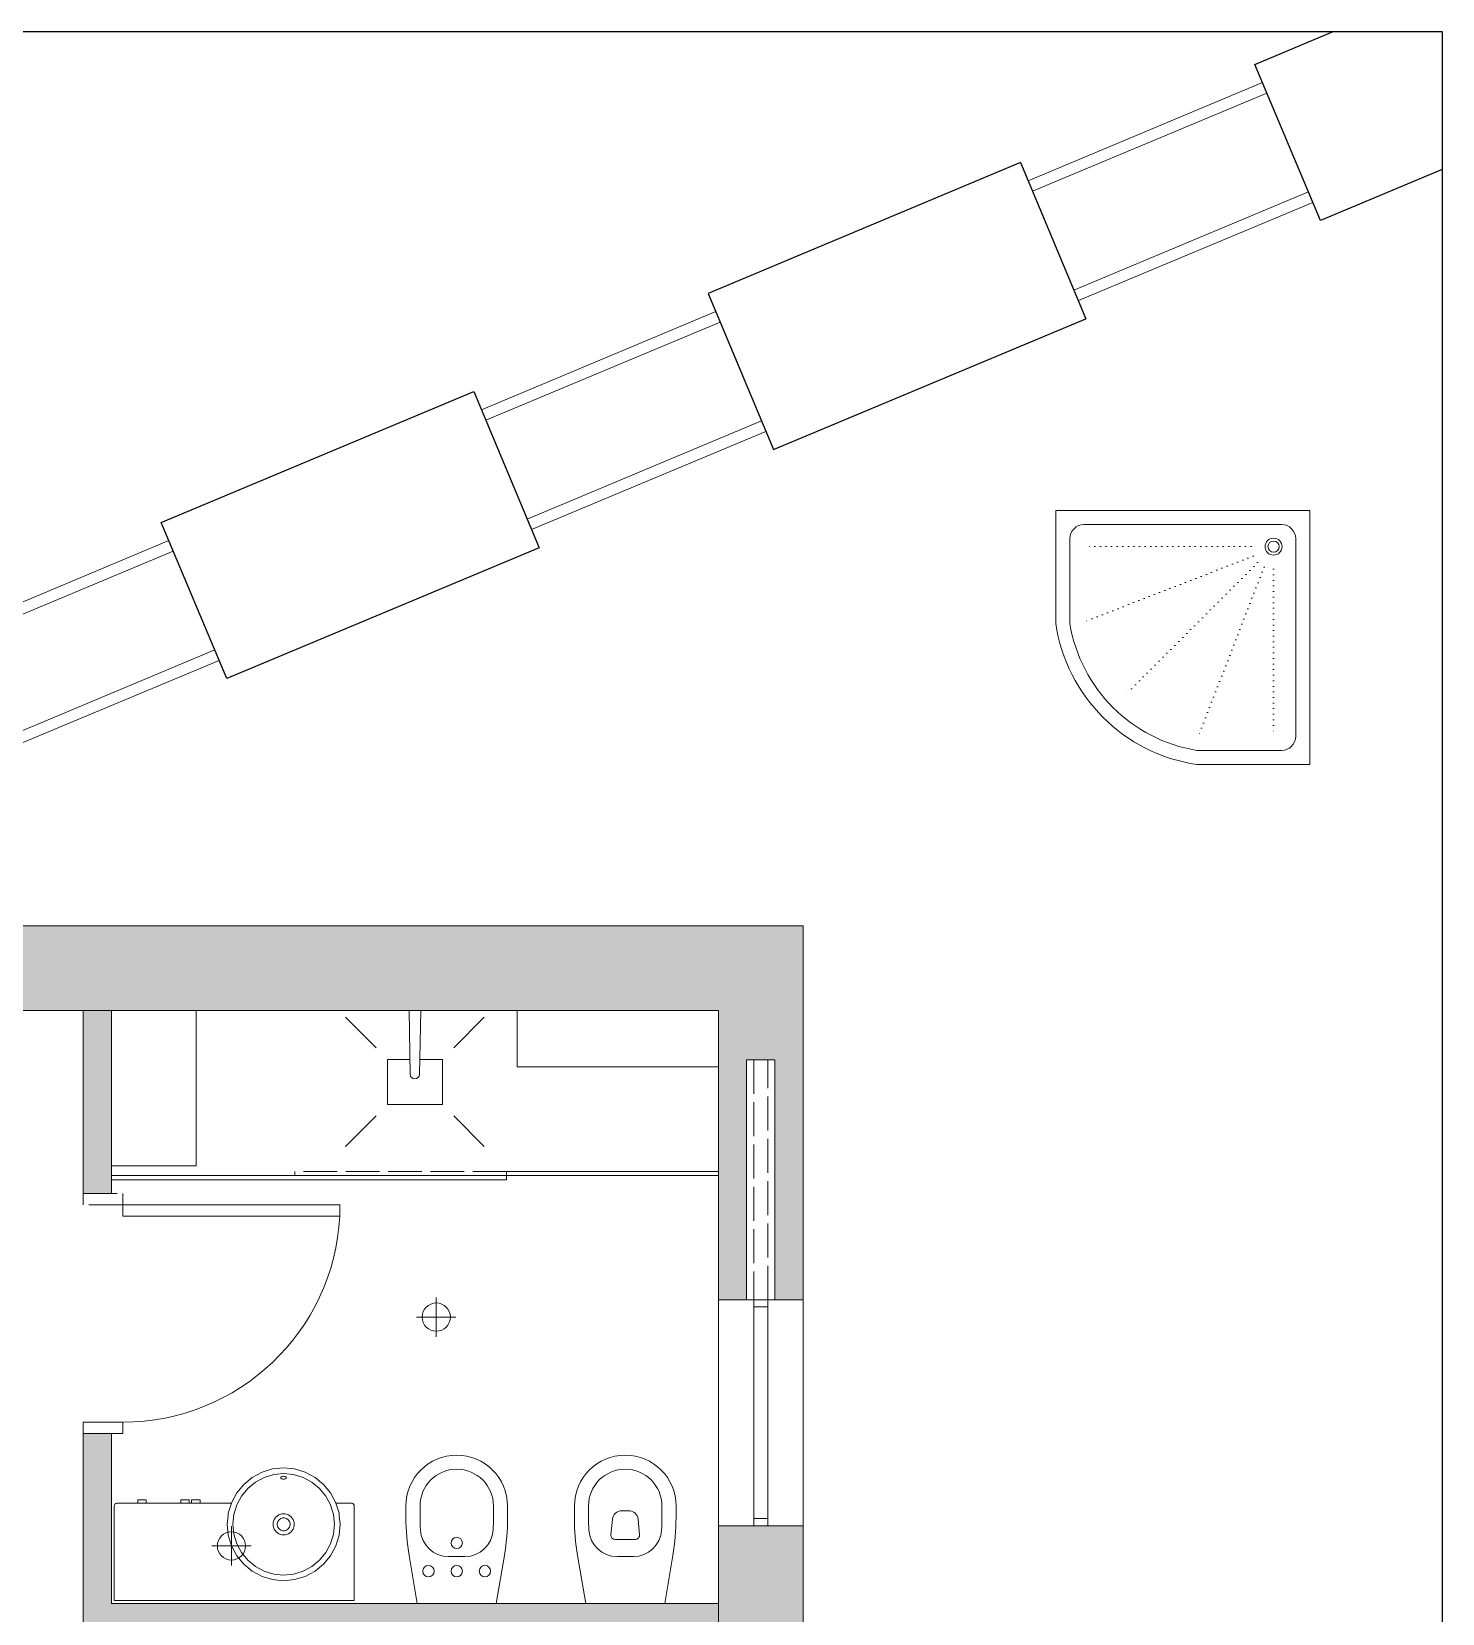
# Model space of a CAD drawing. Header units: millimetres. Extents: x 2261 to 4261, y 903 to 3498.
# Drawn here: x 3762 to 4261, y 2665 to 3225 of the extents above; entities that cross this region are included whole.
import ezdxf

# ---------------------------------------------------------------- set-up
doc = ezdxf.new("R2010")
doc.units = ezdxf.units.MM
for name, pattern in [('ACAD_ISO02W100', [15, 12, -3]), ('ACAD_ISO03W100', [30, 12, -18]), ('DOT2', [0.125, 0, -0.125])]:
    doc.linetypes.add(name, pattern=pattern)
for name, color, linetype, lineweight in [('A-DOOR-FULL', 4, 'Continuous', 18), ('A-FURN', 9, 'Continuous', 13), ('MURO', 1, 'Continuous', 25), ('PROIEZIONI', 145, 'Continuous', 13), ('PROIEZIONI_finissime_fine lines', 251, 'Continuous', 5), ('vetro', 140, 'Continuous', 15), ('Wall', 7, 'Continuous', 20)]:
    doc.layers.add(name, color=color, linetype=linetype, lineweight=lineweight)

# ---------------------------------------------------------------- blocks, each defined once
blk = doc.blocks.new('luce')
at = {"layer": 'PROIEZIONI'}
for q in [(4127.26, 2661.44), (4120.26, 2654.44), (4127.26, 2647.44), (4134.26, 2654.44)]:
    blk.add_line((4127.26, 2654.44), q, dxfattribs=at)
blk.add_circle((4127.26, 2654.44), 5, dxfattribs=at)

msp = doc.modelspace()

# ---------------------------------------------------------------- hatches: boundary and pattern name
at = {"layer": 'Wall'}
h = msp.add_hatch(color=9, dxfattribs=at)
h.dxf.hatch_style = 1
h.paths.add_polyline_path([(4034.87, 2908.53), (3603.59, 2908.53), (3551.28, 2886.63), (3553.98, 2880.17), (3550.07, 2878.53), (4004.87, 2878.53), (4004.87, 2776.03), (4014.87, 2776.03), (4014.87, 2861.03), (4024.87, 2861.03), (4024.87, 2776.03), (4034.87, 2776.03)])
h.paths.add_polyline_path([(3789.87, 2878.53), (3779.87, 2878.53), (3779.87, 2813.7), (3789.87, 2813.7)], flags=16)
h.paths.add_polyline_path([(3789.87, 2728.7), (3779.87, 2728.7), (3779.87, 2658.53), (4004.87, 2658.53), (4004.87, 2668.53), (3789.87, 2668.53)])
h.paths.add_polyline_path([(4034.87, 2696.03), (4004.87, 2696.03), (4004.87, 2513.53), (4012.37, 2513.53), (4012.37, 2633.53), (4027.37, 2633.53), (4027.37, 2513.53), (4034.87, 2513.53)])

# ---------------------------------------------------------------- linework, layer by layer
for p, q in [((2261.31, 3225.2), (4261.31, 3225.2)), ((4261.31, 3225.2), (4261.33, 1218.83))]:
    msp.add_line(p, q)
at = {"layer": 'A-DOOR-FULL'}
for p, q in [((3779.87, 2813.7), (3779.87, 2809.7)), ((3793.87, 2809.7), (3870.87, 2809.7)), ((3793.87, 2805.7), (3870.87, 2805.7)), ((3793.87, 2732.7), (3779.87, 2732.7)), ((3779.87, 2732.7), (3779.87, 2728.7)), ((3779.87, 2728.7), (3793.87, 2728.7)), ((3793.87, 2728.7), (3793.87, 2732.7))]:
    msp.add_line(p, q, dxfattribs=at)
at = {"layer": 'A-DOOR-FULL', "linetype": 'ACAD_ISO03W100'}
for p, q in [((3793.87, 2809.7), (3793.87, 2805.7)), ((3870.76, 2805.7), (3870.76, 2809.7))]:
    msp.add_line(p, q, dxfattribs=at)
msp.add_lwpolyline([(3779.87, 2813.7), (3793.87, 2813.7), (3793.87, 2809.7), (3779.87, 2809.7)], dxfattribs=at)
at = {"layer": 'A-DOOR-FULL', "ltscale": 0.25}
msp.add_arc((3793.87, 2809.7), 77, 270, 357.0223, dxfattribs=at)
at = {"layer": 'A-FURN'}
for p, q in [((4124.38, 3015.62), (4124.38, 3055.62)), ((4124.38, 3055.62), (4214.38, 3055.62)), ((4214.38, 2965.62), (4214.38, 3055.62)), ((4204.38, 3050.62), (4134.38, 3050.62)), ((4129.38, 3045.62), (4129.38, 3015.62)), ((4209.38, 2975.62), (4209.38, 3045.62)), ((4214.38, 2969.76), (4214.38, 2985.62)), ((4174.38, 2970.62), (4204.38, 2970.62)), ((4174.38, 2965.62), (4214.38, 2965.62)), ((3883.6, 2865.24), (3872.82, 2876.2)), ((3895.31, 2878.53), (3895.69, 2855.9)), ((3899.42, 2878.53), (3899.03, 2855.9)), ((3911.12, 2865.24), (3921.91, 2876.2)), ((3933.57, 2878.53), (3933.57, 2858.53)), ((3895.6, 2861.18), (3887.6, 2861.18)), ((3887.6, 2861.18), (3887.6, 2845.18)), ((3899.12, 2861.18), (3907.12, 2861.18)), ((3907.12, 2861.18), (3907.12, 2845.18)), ((3933.57, 2858.53), (4004.87, 2858.53)), ((3883.6, 2841.16), (3872.82, 2830.35)), ((3887.6, 2845.18), (3907.12, 2845.18)), ((3911.12, 2841.16), (3921.91, 2830.35)), ((3840.87, 2711.5), (3838.14, 2709.26)), ((3843.98, 2713.16), (3840.87, 2711.5)), ((3847.35, 2714.19), (3843.98, 2713.16)), ((3850.87, 2714.53), (3847.35, 2714.19)), ((3849.87, 2713.03), (3849.91, 2713.18)), ((3849.87, 2713.03), (3849.91, 2712.89)), ((3849.91, 2713.18), (3850.01, 2713.29)), ((3849.91, 2712.89), (3850.01, 2712.77)), ((3850.01, 2713.29), (3850.16, 2713.39)), ((3850.01, 2712.77), (3850.16, 2712.68)), ((3850.16, 2713.39), (3850.34, 2713.46)), ((3850.16, 2712.68), (3850.34, 2712.61)), ((3850.34, 2713.46), (3850.55, 2713.51)), ((3850.34, 2712.61), (3850.55, 2712.56)), ((3850.55, 2713.51), (3850.87, 2713.53)), ((3850.55, 2712.56), (3850.87, 2712.53)), ((3854.38, 2714.19), (3850.87, 2714.53)), ((3851.18, 2713.51), (3850.87, 2713.53)), ((3851.18, 2712.56), (3850.87, 2712.53)), ((3851.4, 2713.46), (3851.18, 2713.51)), ((3851.4, 2712.61), (3851.18, 2712.56)), ((3851.57, 2713.39), (3851.4, 2713.46)), ((3851.57, 2712.68), (3851.4, 2712.61)), ((3851.72, 2713.29), (3851.57, 2713.39)), ((3851.72, 2712.77), (3851.57, 2712.68)), ((3851.82, 2713.18), (3851.72, 2713.29)), ((3851.82, 2712.89), (3851.72, 2712.77)), ((3851.87, 2713.03), (3851.82, 2713.18)), ((3851.87, 2713.03), (3851.82, 2712.89)), ((3857.75, 2713.16), (3854.38, 2714.19)), ((3860.87, 2711.5), (3857.75, 2713.16)), ((3863.59, 2709.26), (3860.87, 2711.5)), ((3835.9, 2706.53), (3834.24, 2703.42)), ((3838.14, 2709.26), (3835.9, 2706.53)), ((3865.83, 2706.53), (3863.59, 2709.26)), ((3867.5, 2703.42), (3865.83, 2706.53)), ((3790.87, 2669.53), (3790.87, 2702.83)), ((3799.22, 2704.03), (3802.22, 2704.03)), ((3814.41, 2704.03), (3817.41, 2704.03)), ((3818.26, 2704.03), (3821.26, 2704.03)), ((3831.16, 2699.53), (3831.25, 2700.43)), ((3832.34, 2704.03), (3831.25, 2700.43)), ((3834.24, 2703.42), (3833.21, 2700.04)), ((3850.28, 2700.24), (3849.16, 2699.87)), ((3851.45, 2700.24), (3850.28, 2700.24)), ((3852.57, 2699.87), (3851.45, 2700.24)), ((3868.52, 2700.04), (3867.5, 2703.42)), ((3869.39, 2704.03), (3870.48, 2700.43)), ((3870.48, 2700.43), (3870.57, 2699.53)), ((3831.16, 2699.53), (3830.87, 2696.53)), ((3830.87, 2696.53), (3831.25, 2692.63)), ((3831.16, 2699.53), (3831.16, 2699.53)), ((3833.21, 2700.04), (3832.87, 2696.53)), ((3832.87, 2696.53), (3833.21, 2693.02)), ((3847.52, 2698.24), (3847.16, 2697.12)), ((3847.16, 2697.12), (3847.16, 2695.95)), ((3847.16, 2695.95), (3847.52, 2694.83)), ((3848.21, 2699.18), (3847.52, 2698.24)), ((3847.52, 2694.83), (3848.21, 2693.88)), ((3849.16, 2699.87), (3848.21, 2699.18)), ((3848.82, 2697.58), (3848.59, 2696.89)), ((3848.59, 2696.89), (3848.59, 2696.17)), ((3848.59, 2696.17), (3848.82, 2695.49)), ((3849.24, 2698.16), (3848.82, 2697.58)), ((3848.82, 2695.49), (3849.24, 2694.91)), ((3849.82, 2698.58), (3849.24, 2698.16)), ((3849.24, 2694.91), (3849.82, 2694.48)), ((3850.51, 2698.8), (3849.82, 2698.58)), ((3851.23, 2698.8), (3850.51, 2698.8)), ((3851.91, 2698.58), (3851.23, 2698.8)), ((3852.49, 2698.16), (3851.91, 2698.58)), ((3851.91, 2694.48), (3852.49, 2694.91)), ((3852.91, 2697.58), (3852.49, 2698.16)), ((3852.49, 2694.91), (3852.91, 2695.49)), ((3853.52, 2699.18), (3852.57, 2699.87)), ((3853.14, 2696.89), (3852.91, 2697.58)), ((3852.91, 2695.49), (3853.14, 2696.17)), ((3853.14, 2696.17), (3853.14, 2696.89)), ((3854.21, 2698.24), (3853.52, 2699.18)), ((3853.52, 2693.88), (3854.21, 2694.83)), ((3854.57, 2697.12), (3854.21, 2698.24)), ((3854.21, 2694.83), (3854.57, 2695.95)), ((3854.57, 2695.95), (3854.57, 2697.12)), ((3868.87, 2696.53), (3868.52, 2700.04)), ((3868.52, 2693.02), (3868.87, 2696.53)), ((3870.48, 2692.63), (3870.87, 2696.53)), ((3870.87, 2696.53), (3870.57, 2699.53)), ((3831.25, 2692.63), (3832.39, 2688.88)), ((3833.21, 2693.02), (3834.24, 2689.64)), ((3834.24, 2689.64), (3835.9, 2686.53)), ((3848.21, 2693.88), (3849.16, 2693.19)), ((3849.16, 2693.19), (3850.28, 2692.83)), ((3849.82, 2694.48), (3850.51, 2694.26)), ((3850.28, 2692.83), (3851.45, 2692.83)), ((3850.51, 2694.26), (3851.23, 2694.26)), ((3851.23, 2694.26), (3851.91, 2694.48)), ((3851.45, 2692.83), (3852.57, 2693.19)), ((3852.57, 2693.19), (3853.52, 2693.88)), ((3865.83, 2686.53), (3867.5, 2689.64)), ((3867.5, 2689.64), (3868.52, 2693.02)), ((3869.34, 2688.88), (3870.48, 2692.63)), ((3832.39, 2688.88), (3834.24, 2685.42)), ((3834.24, 2685.42), (3836.72, 2682.39)), ((3835.9, 2686.53), (3838.14, 2683.8)), ((3838.14, 2683.8), (3840.87, 2681.57)), ((3860.87, 2681.57), (3863.59, 2683.8)), ((3863.59, 2683.8), (3865.83, 2686.53)), ((3865.01, 2682.39), (3867.49, 2685.42)), ((3867.49, 2685.42), (3869.34, 2688.88)), ((3836.72, 2682.39), (3839.75, 2679.9)), ((3839.75, 2679.9), (3843.21, 2678.06)), ((3840.87, 2681.57), (3843.98, 2679.9)), ((3843.21, 2678.06), (3846.96, 2676.92)), ((3843.98, 2679.9), (3847.35, 2678.88)), ((3847.35, 2678.88), (3850.87, 2678.53)), ((3850.87, 2678.53), (3854.38, 2678.88)), ((3854.38, 2678.88), (3857.75, 2679.9)), ((3854.77, 2676.92), (3858.52, 2678.06)), ((3857.75, 2679.9), (3860.87, 2681.57)), ((3858.52, 2678.06), (3861.98, 2679.9)), ((3861.98, 2679.9), (3865.01, 2682.39)), ((3846.96, 2676.92), (3850.87, 2676.53)), ((3850.87, 2676.53), (3854.77, 2676.92)), ((3875.87, 2669.53), (3790.87, 2669.53)), ((3898.18, 2668.53), (3926.18, 2668.53)), ((3912.18, 2668.53), (3912.18, 2668.53)), ((3912.18, 2668.53), (3912.18, 2668.53)), ((3912.18, 2668.53), (3912.18, 2668.53)), ((3912.18, 2668.53), (3912.18, 2668.53)), ((3912.18, 2668.53), (3912.18, 2668.53)), ((3912.18, 2668.53), (3912.18, 2668.53)), ((3912.18, 2668.53), (3912.18, 2668.53)), ((3912.18, 2668.53), (3912.18, 2668.53)), ((3912.18, 2668.53), (3912.18, 2668.53)), ((3912.18, 2668.53), (3912.18, 2668.53)), ((3912.18, 2668.53), (3912.18, 2668.53)), ((3912.18, 2668.53), (3912.18, 2668.53)), ((3912.18, 2668.53), (3912.18, 2668.53)), ((3912.18, 2668.53), (3912.18, 2668.53)), ((3912.18, 2668.53), (3912.18, 2668.53)), ((3912.18, 2668.53), (3912.18, 2668.53)), ((3912.18, 2668.53), (3912.18, 2668.53)), ((3912.18, 2668.53), (3912.18, 2668.53)), ((3912.18, 2668.53), (3912.18, 2668.53)), ((3912.18, 2668.53), (3912.18, 2668.53)), ((3912.18, 2668.53), (3912.18, 2668.53)), ((3912.18, 2668.53), (3912.18, 2668.53)), ((3912.18, 2668.53), (3912.18, 2668.53)), ((3912.18, 2668.53), (3912.18, 2668.53)), ((3912.18, 2668.53), (3912.18, 2668.53)), ((3912.18, 2668.53), (3912.18, 2668.53)), ((3912.18, 2668.53), (3912.18, 2668.53)), ((3912.18, 2668.53), (3912.18, 2668.53)), ((3912.18, 2668.53), (3912.18, 2668.53)), ((3912.18, 2668.53), (3912.18, 2668.53)), ((3912.18, 2668.53), (3912.18, 2668.53)), ((3912.18, 2668.53), (3912.18, 2668.53)), ((3912.18, 2668.53), (3912.18, 2668.53)), ((3912.18, 2668.53), (3912.18, 2668.53)), ((3912.18, 2668.53), (3912.18, 2668.53)), ((3912.18, 2668.53), (3912.18, 2668.53)), ((3912.18, 2668.53), (3912.18, 2668.53)), ((3912.18, 2668.53), (3912.18, 2668.53)), ((3912.18, 2668.53), (3912.18, 2668.53)), ((3912.18, 2668.53), (3912.18, 2668.53)), ((3912.18, 2668.53), (3912.18, 2668.53)), ((3912.18, 2668.53), (3912.18, 2668.53)), ((3912.18, 2668.53), (3912.18, 2668.53)), ((3912.18, 2668.53), (3912.18, 2668.53)), ((3912.18, 2668.53), (3912.18, 2668.53)), ((3912.18, 2668.53), (3912.18, 2668.53)), ((3912.18, 2668.53), (3912.18, 2668.53)), ((3912.18, 2668.53), (3912.18, 2668.53)), ((3912.18, 2668.53), (3912.18, 2668.53)), ((3912.18, 2668.53), (3912.18, 2668.53)), ((3912.18, 2668.53), (3912.18, 2668.53)), ((3957.87, 2668.53), (3985.87, 2668.53))]:
    msp.add_line(p, q, dxfattribs=at)
at = {"layer": 'A-FURN', "linetype": 'DOT2', "ltscale": 15}
for p, q in [((4193.55, 3042.79), (4134.38, 3042.79)), ((4194.3, 3039.41), (4134.38, 3016.13)), ((4195.89, 3037.13), (4149.63, 2990.87)), ((4198.17, 3035.54), (4174.89, 2975.62)), ((4201.55, 3034.79), (4201.55, 2975.62))]:
    msp.add_line(p, q, dxfattribs=at)
at = {"layer": 'A-FURN', "ltscale": 15}
for p, q in [((3894.18, 2703.03), (3894.18, 2698.87)), ((3899.18, 2703.03), (3899.18, 2698.87)), ((3925.18, 2703.03), (3925.18, 2698.87)), ((3930.18, 2703.03), (3930.18, 2698.87)), ((3953.87, 2703.03), (3953.87, 2698.87)), ((3958.87, 2703.03), (3958.87, 2698.87)), ((3970.61, 2701.31), (3973.12, 2701.31)), ((3984.87, 2703.03), (3984.87, 2698.87)), ((3989.87, 2703.03), (3989.87, 2698.87)), ((3966.79, 2692.83), (3967.33, 2698.34)), ((3976.4, 2698.34), (3976.94, 2692.83)), ((3968.28, 2691.18), (3975.45, 2691.18)), ((3895.3, 2685.5), (3898.18, 2668.53)), ((3909.29, 2685.09), (3915.07, 2685.09)), ((3929.05, 2685.5), (3926.18, 2668.53)), ((3954.99, 2685.5), (3957.87, 2668.53)), ((3968.98, 2685.09), (3974.76, 2685.09)), ((3988.74, 2685.5), (3985.87, 2668.53))]:
    msp.add_line(p, q, dxfattribs=at)
at = {"layer": 'A-FURN'}
msp.add_lwpolyline([(3821.26, 2704.03), (3821.26, 2705.14), (3818.26, 2705.14), (3818.26, 2704.03), (3817.41, 2704.03), (3817.41, 2705.14), (3814.41, 2705.14), (3814.41, 2704.03), (3802.22, 2704.03), (3802.22, 2705.14), (3799.22, 2705.14), (3799.22, 2704.03), (3791.73, 2704.03), (3791.39, 2703.94), (3791.12, 2703.69), (3790.93, 2703.29), (3790.87, 2702.83), (3790.87, 2669.53), (3875.87, 2669.53), (3875.87, 2702.83), (3875.8, 2703.29), (3875.62, 2703.69), (3875.34, 2703.94), (3875, 2704.03), (3869.39, 2704.03), (3869.34, 2704.19), (3867.49, 2707.64), (3865.01, 2710.67), (3861.98, 2713.16), (3858.52, 2715.01), (3854.77, 2716.15), (3850.87, 2716.53), (3846.96, 2716.15), (3843.21, 2715.01), (3839.75, 2713.16), (3836.72, 2710.67), (3834.24, 2707.64), (3832.39, 2704.19), (3832.34, 2704.03)], close=True, dxfattribs=at)
for radius in [3, 2]:
    msp.add_circle((4201.55, 3042.79), radius, dxfattribs=at)
at = {"layer": 'A-FURN', "ltscale": 15}
for centre in [(3912.18, 2689.94), (3902.17, 2679.94), (3912.18, 2679.94), (3922.18, 2679.94)]:
    msp.add_circle(centre, 2, dxfattribs=at)
at = {"layer": 'A-FURN'}
for centre, radius, start, end in [((4134.38, 3045.62), 5, 90, 180), ((4204.38, 3045.62), 5, 360, 90), ((4182.96, 3024.2), 59.2, 188.3326, 261.6674), ((4183.17, 3024.41), 54.51, 189.2856, 260.7144), ((4204.38, 2975.62), 5, 270, 360), ((3897.36, 2855.98), 1.67, 182.8319, 357.141), ((3910.18, 2696.53), 20, 0, 0), ((3912.18, 2668.53), 0.00003, 207.4658, 270), ((3912.18, 2668.53), 0.00003, 90, 207.4658), ((3912.18, 2668.53), 0.00003, 27.4658, 90), ((3912.18, 2668.53), 0.00003, 270, 27.4658), ((3912.18, 2668.53), 0.00003, 270, 27.4658), ((3912.18, 2668.53), 0.00001, 27.4658, 90), ((3912.18, 2668.53), 0.00001, 270, 27.4658), ((3912.18, 2668.53), 0.00001, 207.4658, 270), ((3912.18, 2668.53), 0.00001, 90, 207.4658), ((3912.18, 2668.53), 0.00001, 270, 27.4658), ((3912.18, 2668.53), 0.00001, 27.4658, 90), ((3912.18, 2668.53), 0.00001, 270, 27.4658), ((3912.18, 2668.53), 0.00001, 27.4658, 90), ((3912.18, 2668.53), 0.00001, 270, 27.4658), ((3912.18, 2668.53), 0.00001, 207.4658, 270), ((3912.18, 2668.53), 0.00001, 207.4658, 270), ((3912.18, 2668.53), 0.00001, 207.4658, 270), ((3912.18, 2668.53), 0.00001, 90, 207.4658), ((3912.18, 2668.53), 0.00001, 207.4658, 270), ((3912.18, 2668.53), 0.00001, 90, 207.4658), ((3912.18, 2668.53), 0.00001, 90, 180), ((3912.18, 2668.53), 0.00001, 90, 180), ((3912.18, 2668.53), 0.00001, 180, 270), ((3912.18, 2668.53), 0.00001, 270, 0), ((3912.18, 2668.53), 0.00001, 0, 90), ((3912.18, 2668.53), 0.00001, 90, 180), ((3912.18, 2668.53), 0.00001, 180, 270), ((3912.18, 2668.53), 0.00001, 0, 90), ((3912.18, 2668.53), 0.00001, 270, 0), ((3912.18, 2668.53), 0.00001, 180, 270), ((3912.18, 2668.53), 0.00001, 270, 0), ((3912.18, 2668.53), 0.00001, 0, 90), ((3912.18, 2668.53), 0.00001, 90, 180), ((3912.18, 2668.53), 0.00001, 180, 270), ((3912.18, 2668.53), 0.00001, 90, 180), ((3912.18, 2668.53), 0.00001, 0, 90), ((3912.18, 2668.53), 0.00001, 270, 0), ((3912.18, 2668.53), 0.00001, 180, 270)]:
    msp.add_arc(centre, radius, start, end, dxfattribs=at)
at = {"layer": 'A-FURN', "ltscale": 15}
for centre, radius, start, end in [((3912.18, 2703.03), 18, 0, 180), ((3971.87, 2703.03), 18, 0, 180), ((3912.18, 2703.03), 13, 0, 180), ((3969.87, 2696.53), 20, 0, 0), ((3971.87, 2703.03), 13, 0, 180), ((3970.61, 2698.01), 3.3, 90, 174.362), ((3973.12, 2698.01), 3.3, 5.638, 90), ((3974.18, 2698.87), 80, 180, 189.6177), ((3974.18, 2698.87), 75, 180, 183.3334), ((3850.18, 2698.87), 75, 356.6666, 0), ((3850.18, 2698.87), 80, 350.3823, 0), ((4033.87, 2698.87), 80, 180, 189.6177), ((4033.87, 2698.87), 75, 180, 183.3334), ((3909.87, 2698.87), 75, 356.6666, 0), ((3909.87, 2698.87), 80, 350.3823, 0), ((3909.29, 2695.09), 10, 183.3334, 270), ((3915.07, 2695.09), 10, 270, 356.6666), ((3968.98, 2695.09), 10, 183.3334, 270), ((3968.28, 2692.68), 1.5, 174.362, 270), ((3974.76, 2695.09), 10, 270, 356.6666), ((3975.45, 2692.68), 1.5, 270, 5.638)]:
    msp.add_arc(centre, radius, start, end, dxfattribs=at)
at = {"layer": 'MURO'}
for p, q in [((4194.93, 3213.61), (4222.61, 3225.2)), ((4218.11, 3158.27), (4194.93, 3213.61)), ((4111.92, 3178.85), (4001.23, 3132.5)), ((4111.92, 3178.85), (4135.09, 3123.5)), ((4261.31, 3176.36), (4218.11, 3158.27)), ((4001.23, 3132.5), (4024.4, 3077.15)), ((4024.4, 3077.15), (4135.09, 3123.5)), ((3807.53, 3051.39), (3918.21, 3097.74)), ((3918.21, 3097.74), (3941.39, 3042.39)), ((3830.7, 2996.04), (3807.53, 3051.39)), ((3941.39, 3042.39), (3830.7, 2996.04))]:
    msp.add_line(p, q, dxfattribs=at)
at = {"layer": 'PROIEZIONI_finissime_fine lines'}
for p, q in [((4004.87, 2776.03), (4004.87, 2696.03)), ((4024.87, 2776.03), (4014.87, 2776.03)), ((4034.87, 2776.03), (4034.87, 2696.03))]:
    msp.add_line(p, q, dxfattribs=at)
at = {"layer": 'vetro'}
for p, q in [((4197.64, 3207.15), (4114.62, 3172.39)), ((4199.18, 3203.46), (4116.17, 3168.7)), ((4213.86, 3168.41), (4130.84, 3133.65)), ((4215.4, 3164.72), (4132.39, 3129.96)), ((4003.93, 3126.04), (3920.92, 3091.28)), ((4005.48, 3122.35), (3922.46, 3087.59)), ((4020.16, 3087.3), (3937.14, 3052.54)), ((4021.7, 3083.61), (3938.68, 3048.85)), ((3810.23, 3044.93), (3727.21, 3010.17)), ((3811.77, 3041.24), (3728.76, 3006.48)), ((3826.45, 3006.19), (3743.44, 2971.43)), ((3828, 3002.5), (3744.98, 2967.74)), ((3789.87, 2820.03), (4004.87, 2820.03)), ((3789.87, 2818.53), (3929.87, 2818.53)), ((4004.87, 2821.53), (3929.87, 2821.53)), ((3929.87, 2821.53), (3929.87, 2818.53)), ((3929.87, 2820.03), (4004.87, 2820.03)), ((4004.87, 2820.03), (4004.87, 2821.53)), ((4017.37, 2776.03), (4017.37, 2696.03)), ((4022.37, 2776.03), (4017.37, 2776.03)), ((4022.37, 2773.53), (4017.37, 2773.53)), ((4022.37, 2776.03), (4022.37, 2696.03)), ((4022.37, 2698.53), (4017.37, 2698.53)), ((4017.37, 2696.03), (4022.37, 2696.03))]:
    msp.add_line(p, q, dxfattribs=at)
at = {"layer": 'vetro', "linetype": 'ACAD_ISO02W100'}
for p, q in [((4022.37, 2861.03), (4017.37, 2861.03)), ((4017.37, 2861.03), (4017.37, 2776.03)), ((4022.37, 2776.03), (4022.37, 2861.03)), ((4017.37, 2776.03), (4022.37, 2776.03))]:
    msp.add_line(p, q, dxfattribs=at)
msp.add_lwpolyline([(3929.87, 2821.53), (3854.87, 2821.53), (3854.87, 2820.03), (3929.87, 2820.03)], dxfattribs=at)
at = {"layer": 'Wall'}
for p, q in [((4034.87, 2908.53), (3603.59, 2908.53)), ((4034.87, 2776.03), (4034.87, 2908.53)), ((3550.07, 2878.53), (4004.87, 2878.53)), ((3779.87, 2878.53), (3779.87, 2813.7)), ((3789.87, 2813.7), (3789.87, 2878.53)), ((3819.87, 2823.53), (3819.87, 2878.53)), ((4004.87, 2776.03), (4004.87, 2878.53)), ((4014.87, 2861.03), (4024.87, 2861.03)), ((4014.87, 2776.03), (4014.87, 2861.03)), ((4024.87, 2776.03), (4024.87, 2861.03)), ((3789.87, 2823.53), (3819.87, 2823.53)), ((3779.87, 2813.7), (3789.87, 2813.7)), ((4014.87, 2776.03), (4004.87, 2776.03)), ((4024.87, 2776.03), (4034.87, 2776.03)), ((3779.87, 2658.53), (3779.87, 2728.7)), ((3789.87, 2728.7), (3779.87, 2728.7)), ((3789.87, 2728.7), (3789.87, 2668.53)), ((4004.87, 2513.53), (4004.87, 2696.03)), ((4004.87, 2696.03), (4034.87, 2696.03)), ((4034.87, 2513.53), (4034.87, 2696.03)), ((4004.87, 2668.53), (3789.87, 2668.53))]:
    msp.add_line(p, q, dxfattribs=at)

# ---------------------------------------------------------------- block references
at = {"layer": 'PROIEZIONI'}
for p in [(-222.34, 115.47), (-294.87, 34.44)]:
    msp.add_blockref('luce', p, dxfattribs=at)

doc.saveas('drawing.dxf')
